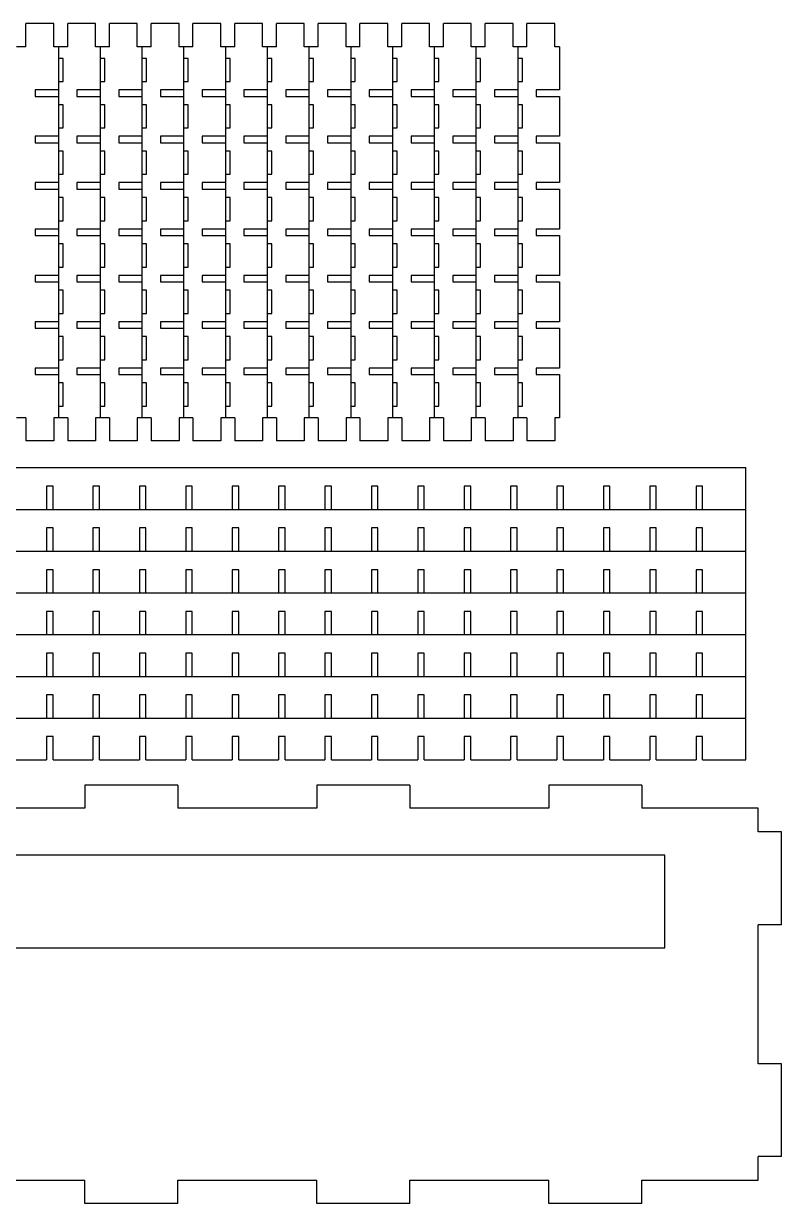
# Model space of a CAD drawing. Header units: millimetres. Extents: x 131 to 461, y 86 to 340.
# Drawn here: x 297.4 to 460.7, y 86.1 to 340.5 of the extents above; entities that cross this region are included whole.
import ezdxf

# ---------------------------------------------------------------- set-up
doc = ezdxf.new("R2010")
doc.units = ezdxf.units.MM

msp = doc.modelspace()

# ---------------------------------------------------------------- linework, layer by layer
at = {"color": 7, "linetype": 'Continuous', "lineweight": 25}
for p, q in [((297.88, 335.47), (297.88, 340.47)), ((303.88, 340.47), (297.88, 340.47)), ((303.88, 335.47), (303.88, 340.47)), ((306.88, 335.47), (306.88, 340.47)), ((312.88, 340.47), (306.88, 340.47)), ((312.88, 335.47), (312.88, 340.47)), ((315.88, 335.47), (315.88, 340.47)), ((321.88, 340.47), (315.88, 340.47)), ((321.88, 335.47), (321.88, 340.47)), ((324.88, 335.47), (324.88, 340.47)), ((330.88, 340.47), (324.88, 340.47)), ((330.88, 335.47), (330.88, 340.47)), ((333.88, 335.47), (333.88, 340.47)), ((339.88, 340.47), (333.88, 340.47)), ((339.88, 335.47), (339.88, 340.47)), ((342.88, 335.47), (342.88, 340.47)), ((348.88, 340.47), (342.88, 340.47)), ((348.88, 335.47), (348.88, 340.47)), ((351.88, 335.47), (351.88, 340.47)), ((357.88, 340.47), (351.88, 340.47)), ((357.88, 335.47), (357.88, 340.47)), ((360.88, 335.47), (360.88, 340.47)), ((366.88, 340.47), (360.88, 340.47)), ((366.88, 335.47), (366.88, 340.47)), ((369.88, 335.47), (369.88, 340.47)), ((375.88, 340.47), (369.88, 340.47)), ((375.88, 335.47), (375.88, 340.47)), ((378.88, 335.47), (378.88, 340.47)), ((384.88, 340.47), (378.88, 340.47)), ((384.88, 335.47), (384.88, 340.47)), ((387.88, 335.47), (387.88, 340.47)), ((393.88, 340.47), (387.88, 340.47)), ((393.88, 335.47), (393.88, 340.47)), ((396.88, 335.47), (396.88, 340.47)), ((402.88, 340.47), (396.88, 340.47)), ((402.88, 335.47), (402.88, 340.47)), ((405.88, 335.47), (405.88, 340.47)), ((411.88, 340.47), (405.88, 340.47)), ((411.88, 335.47), (411.88, 340.47)), ((297.88, 335.47), (295.88, 335.47)), ((304.88, 335.47), (303.88, 335.47)), ((304.88, 335.47), (304.88, 326.17)), ((306.88, 335.47), (304.88, 335.47)), ((304.88, 335.47), (304.88, 332.97)), ((313.88, 335.47), (312.88, 335.47)), ((315.88, 335.47), (313.88, 335.47)), ((313.88, 335.47), (313.88, 332.97)), ((313.88, 335.47), (313.88, 326.17)), ((322.88, 335.47), (321.88, 335.47)), ((324.88, 335.47), (322.88, 335.47)), ((322.88, 335.47), (322.88, 332.97)), ((322.88, 335.47), (322.88, 326.17)), ((331.88, 335.47), (330.88, 335.47)), ((331.88, 335.47), (331.88, 326.17)), ((331.88, 335.47), (331.88, 332.97)), ((333.88, 335.47), (331.88, 335.47)), ((340.88, 335.47), (339.88, 335.47)), ((340.88, 335.47), (340.88, 332.97)), ((342.88, 335.47), (340.88, 335.47)), ((340.88, 335.47), (340.88, 326.17)), ((349.88, 335.47), (348.88, 335.47)), ((351.88, 335.47), (349.88, 335.47)), ((349.88, 335.47), (349.88, 332.97)), ((349.88, 335.47), (349.88, 326.17)), ((358.88, 335.47), (357.88, 335.47)), ((360.88, 335.47), (358.88, 335.47)), ((358.88, 335.47), (358.88, 332.97)), ((358.88, 335.47), (358.88, 326.17)), ((367.88, 335.47), (366.88, 335.47)), ((367.88, 335.47), (367.88, 326.17)), ((369.88, 335.47), (367.88, 335.47)), ((367.88, 335.47), (367.88, 332.97)), ((376.88, 335.47), (375.88, 335.47)), ((378.88, 335.47), (376.88, 335.47)), ((376.88, 335.47), (376.88, 332.97)), ((376.88, 335.47), (376.88, 326.17)), ((385.88, 335.47), (384.88, 335.47)), ((385.88, 335.47), (385.88, 326.17)), ((387.88, 335.47), (385.88, 335.47)), ((385.88, 335.47), (385.88, 332.97)), ((394.88, 335.47), (393.88, 335.47)), ((396.88, 335.47), (394.88, 335.47)), ((394.88, 335.47), (394.88, 332.97)), ((394.88, 335.47), (394.88, 326.17)), ((403.88, 335.47), (402.88, 335.47)), ((403.88, 335.47), (403.88, 326.17)), ((405.88, 335.47), (403.88, 335.47)), ((403.88, 335.47), (403.88, 332.97)), ((412.88, 335.47), (411.88, 335.47)), ((412.88, 335.47), (412.88, 326.17)), ((305.88, 332.97), (304.88, 332.97)), ((305.88, 327.97), (305.88, 332.97)), ((314.88, 332.97), (313.88, 332.97)), ((314.88, 327.97), (314.88, 332.97)), ((323.88, 332.97), (322.88, 332.97)), ((323.88, 327.97), (323.88, 332.97)), ((332.88, 332.97), (331.88, 332.97)), ((332.88, 327.97), (332.88, 332.97)), ((341.88, 332.97), (340.88, 332.97)), ((341.88, 327.97), (341.88, 332.97)), ((350.88, 332.97), (349.88, 332.97)), ((350.88, 327.97), (350.88, 332.97)), ((359.88, 332.97), (358.88, 332.97)), ((359.88, 327.97), (359.88, 332.97)), ((368.88, 332.97), (367.88, 332.97)), ((368.88, 327.97), (368.88, 332.97)), ((377.88, 332.97), (376.88, 332.97)), ((377.88, 327.97), (377.88, 332.97)), ((386.88, 332.97), (385.88, 332.97)), ((386.88, 327.97), (386.88, 332.97)), ((395.88, 332.97), (394.88, 332.97)), ((395.88, 327.97), (395.88, 332.97)), ((404.88, 332.97), (403.88, 332.97)), ((404.88, 327.97), (404.88, 332.97)), ((304.88, 326.17), (299.88, 326.17)), ((299.88, 326.17), (299.88, 324.77)), ((304.88, 327.97), (305.88, 327.97)), ((304.88, 327.97), (304.88, 322.97)), ((313.88, 326.17), (308.88, 326.17)), ((308.88, 326.17), (308.88, 324.77)), ((313.88, 327.97), (314.88, 327.97)), ((313.88, 327.97), (313.88, 322.97)), ((322.88, 326.17), (317.88, 326.17)), ((317.88, 326.17), (317.88, 324.77)), ((322.88, 327.97), (323.88, 327.97)), ((322.88, 327.97), (322.88, 322.97)), ((331.88, 326.17), (326.88, 326.17)), ((326.88, 326.17), (326.88, 324.77)), ((331.88, 327.97), (331.88, 322.97)), ((331.88, 327.97), (332.88, 327.97)), ((340.88, 326.17), (335.88, 326.17)), ((335.88, 326.17), (335.88, 324.77)), ((340.88, 327.97), (340.88, 322.97)), ((340.88, 327.97), (341.88, 327.97)), ((349.88, 326.17), (344.88, 326.17)), ((344.88, 326.17), (344.88, 324.77)), ((349.88, 327.97), (350.88, 327.97)), ((349.88, 327.97), (349.88, 322.97)), ((358.88, 326.17), (353.88, 326.17)), ((353.88, 326.17), (353.88, 324.77)), ((358.88, 327.97), (359.88, 327.97)), ((358.88, 327.97), (358.88, 322.97)), ((367.88, 326.17), (362.88, 326.17)), ((362.88, 326.17), (362.88, 324.77)), ((367.88, 327.97), (368.88, 327.97)), ((367.88, 327.97), (367.88, 322.97)), ((376.88, 326.17), (371.88, 326.17)), ((371.88, 326.17), (371.88, 324.77)), ((376.88, 327.97), (377.88, 327.97)), ((376.88, 327.97), (376.88, 322.97)), ((385.88, 326.17), (380.88, 326.17)), ((380.88, 326.17), (380.88, 324.77)), ((385.88, 327.97), (386.88, 327.97)), ((385.88, 327.97), (385.88, 322.97)), ((394.88, 326.17), (389.88, 326.17)), ((389.88, 326.17), (389.88, 324.77)), ((394.88, 327.97), (395.88, 327.97)), ((394.88, 327.97), (394.88, 322.97)), ((403.88, 326.17), (398.88, 326.17)), ((398.88, 326.17), (398.88, 324.77)), ((403.88, 327.97), (404.88, 327.97)), ((403.88, 327.97), (403.88, 322.97)), ((412.88, 326.17), (407.88, 326.17)), ((407.88, 326.17), (407.88, 324.77)), ((299.88, 324.77), (304.88, 324.77)), ((304.88, 324.77), (304.88, 316.17)), ((308.88, 324.77), (313.88, 324.77)), ((313.88, 324.77), (313.88, 316.17)), ((317.88, 324.77), (322.88, 324.77)), ((322.88, 324.77), (322.88, 316.17)), ((326.88, 324.77), (331.88, 324.77)), ((331.88, 324.77), (331.88, 316.17)), ((335.88, 324.77), (340.88, 324.77)), ((340.88, 324.77), (340.88, 316.17)), ((344.88, 324.77), (349.88, 324.77)), ((349.88, 324.77), (349.88, 316.17)), ((353.88, 324.77), (358.88, 324.77)), ((358.88, 324.77), (358.88, 316.17)), ((362.88, 324.77), (367.88, 324.77)), ((367.88, 324.77), (367.88, 316.17)), ((371.88, 324.77), (376.88, 324.77)), ((376.88, 324.77), (376.88, 316.17)), ((380.88, 324.77), (385.88, 324.77)), ((385.88, 324.77), (385.88, 316.17)), ((389.88, 324.77), (394.88, 324.77)), ((394.88, 324.77), (394.88, 316.17)), ((398.88, 324.77), (403.88, 324.77)), ((403.88, 324.77), (403.88, 316.17)), ((407.88, 324.77), (412.88, 324.77)), ((412.88, 324.77), (412.88, 316.17)), ((305.88, 322.97), (304.88, 322.97)), ((305.88, 317.97), (305.88, 322.97)), ((314.88, 322.97), (313.88, 322.97)), ((314.88, 317.97), (314.88, 322.97)), ((323.88, 322.97), (322.88, 322.97)), ((323.88, 317.97), (323.88, 322.97)), ((332.88, 322.97), (331.88, 322.97)), ((332.88, 317.97), (332.88, 322.97)), ((341.88, 322.97), (340.88, 322.97)), ((341.88, 317.97), (341.88, 322.97)), ((350.88, 322.97), (349.88, 322.97)), ((350.88, 317.97), (350.88, 322.97)), ((359.88, 322.97), (358.88, 322.97)), ((359.88, 317.97), (359.88, 322.97)), ((368.88, 322.97), (367.88, 322.97)), ((368.88, 317.97), (368.88, 322.97)), ((377.88, 322.97), (376.88, 322.97)), ((377.88, 317.97), (377.88, 322.97)), ((386.88, 322.97), (385.88, 322.97)), ((386.88, 317.97), (386.88, 322.97)), ((395.88, 322.97), (394.88, 322.97)), ((395.88, 317.97), (395.88, 322.97)), ((404.88, 322.97), (403.88, 322.97)), ((404.88, 317.97), (404.88, 322.97)), ((304.88, 316.17), (299.88, 316.17)), ((299.88, 316.17), (299.88, 314.77)), ((304.88, 317.97), (305.88, 317.97)), ((304.88, 317.97), (304.88, 312.97)), ((313.88, 316.17), (308.88, 316.17)), ((308.88, 316.17), (308.88, 314.77)), ((313.88, 317.97), (314.88, 317.97)), ((313.88, 317.97), (313.88, 312.97)), ((322.88, 316.17), (317.88, 316.17)), ((317.88, 316.17), (317.88, 314.77)), ((322.88, 317.97), (323.88, 317.97)), ((322.88, 317.97), (322.88, 312.97)), ((331.88, 316.17), (326.88, 316.17)), ((326.88, 316.17), (326.88, 314.77)), ((331.88, 317.97), (331.88, 312.97)), ((331.88, 317.97), (332.88, 317.97)), ((335.88, 316.17), (335.88, 314.77)), ((340.88, 316.17), (335.88, 316.17)), ((340.88, 317.97), (340.88, 312.97)), ((340.88, 317.97), (341.88, 317.97)), ((349.88, 316.17), (344.88, 316.17)), ((344.88, 316.17), (344.88, 314.77)), ((349.88, 317.97), (350.88, 317.97)), ((349.88, 317.97), (349.88, 312.97)), ((358.88, 316.17), (353.88, 316.17)), ((353.88, 316.17), (353.88, 314.77)), ((358.88, 317.97), (359.88, 317.97)), ((358.88, 317.97), (358.88, 312.97)), ((367.88, 316.17), (362.88, 316.17)), ((362.88, 316.17), (362.88, 314.77)), ((367.88, 317.97), (368.88, 317.97)), ((367.88, 317.97), (367.88, 312.97)), ((376.88, 316.17), (371.88, 316.17)), ((371.88, 316.17), (371.88, 314.77)), ((376.88, 317.97), (377.88, 317.97)), ((376.88, 317.97), (376.88, 312.97)), ((385.88, 316.17), (380.88, 316.17)), ((380.88, 316.17), (380.88, 314.77)), ((385.88, 317.97), (386.88, 317.97)), ((385.88, 317.97), (385.88, 312.97)), ((394.88, 316.17), (389.88, 316.17)), ((389.88, 316.17), (389.88, 314.77)), ((394.88, 317.97), (395.88, 317.97)), ((394.88, 317.97), (394.88, 312.97)), ((398.88, 316.17), (398.88, 314.77)), ((403.88, 316.17), (398.88, 316.17)), ((403.88, 317.97), (404.88, 317.97)), ((403.88, 317.97), (403.88, 312.97)), ((412.88, 316.17), (407.88, 316.17)), ((407.88, 316.17), (407.88, 314.77)), ((299.88, 314.77), (304.88, 314.77)), ((304.88, 314.77), (304.88, 306.17)), ((305.88, 312.97), (304.88, 312.97)), ((305.88, 307.97), (305.88, 312.97)), ((308.88, 314.77), (313.88, 314.77)), ((313.88, 314.77), (313.88, 306.17)), ((314.88, 312.97), (313.88, 312.97)), ((314.88, 307.97), (314.88, 312.97)), ((317.88, 314.77), (322.88, 314.77)), ((322.88, 314.77), (322.88, 306.17)), ((323.88, 312.97), (322.88, 312.97)), ((323.88, 307.97), (323.88, 312.97)), ((326.88, 314.77), (331.88, 314.77)), ((331.88, 314.77), (331.88, 306.17)), ((332.88, 312.97), (331.88, 312.97)), ((332.88, 307.97), (332.88, 312.97)), ((335.88, 314.77), (340.88, 314.77)), ((340.88, 314.77), (340.88, 306.17)), ((341.88, 312.97), (340.88, 312.97)), ((341.88, 307.97), (341.88, 312.97)), ((344.88, 314.77), (349.88, 314.77)), ((349.88, 314.77), (349.88, 306.17)), ((350.88, 312.97), (349.88, 312.97)), ((350.88, 307.97), (350.88, 312.97)), ((353.88, 314.77), (358.88, 314.77)), ((358.88, 314.77), (358.88, 306.17)), ((359.88, 312.97), (358.88, 312.97)), ((359.88, 307.97), (359.88, 312.97)), ((362.88, 314.77), (367.88, 314.77)), ((367.88, 314.77), (367.88, 306.17)), ((368.88, 312.97), (367.88, 312.97)), ((368.88, 307.97), (368.88, 312.97)), ((371.88, 314.77), (376.88, 314.77)), ((376.88, 314.77), (376.88, 306.17)), ((377.88, 312.97), (376.88, 312.97)), ((377.88, 307.97), (377.88, 312.97)), ((380.88, 314.77), (385.88, 314.77)), ((385.88, 314.77), (385.88, 306.17)), ((386.88, 312.97), (385.88, 312.97)), ((386.88, 307.97), (386.88, 312.97)), ((389.88, 314.77), (394.88, 314.77)), ((394.88, 314.77), (394.88, 306.17)), ((395.88, 312.97), (394.88, 312.97)), ((395.88, 307.97), (395.88, 312.97)), ((398.88, 314.77), (403.88, 314.77)), ((403.88, 314.77), (403.88, 306.17)), ((404.88, 312.97), (403.88, 312.97)), ((404.88, 307.97), (404.88, 312.97)), ((407.88, 314.77), (412.88, 314.77)), ((412.88, 314.77), (412.88, 306.17)), ((304.88, 307.97), (304.88, 302.97)), ((304.88, 307.97), (305.88, 307.97)), ((313.88, 307.97), (313.88, 302.97)), ((313.88, 307.97), (314.88, 307.97)), ((322.88, 307.97), (323.88, 307.97)), ((322.88, 307.97), (322.88, 302.97)), ((331.88, 307.97), (331.88, 302.97)), ((331.88, 307.97), (332.88, 307.97)), ((340.88, 307.97), (340.88, 302.97)), ((340.88, 307.97), (341.88, 307.97)), ((349.88, 307.97), (350.88, 307.97)), ((349.88, 307.97), (349.88, 302.97)), ((358.88, 307.97), (359.88, 307.97)), ((358.88, 307.97), (358.88, 302.97)), ((367.88, 307.97), (368.88, 307.97)), ((367.88, 307.97), (367.88, 302.97)), ((376.88, 307.97), (377.88, 307.97)), ((376.88, 307.97), (376.88, 302.97)), ((385.88, 307.97), (386.88, 307.97)), ((385.88, 307.97), (385.88, 302.97)), ((394.88, 307.97), (395.88, 307.97)), ((394.88, 307.97), (394.88, 302.97)), ((403.88, 307.97), (404.88, 307.97)), ((403.88, 307.97), (403.88, 302.97)), ((304.88, 306.17), (299.88, 306.17)), ((299.88, 306.17), (299.88, 304.77)), ((313.88, 306.17), (308.88, 306.17)), ((308.88, 306.17), (308.88, 304.77)), ((322.88, 306.17), (317.88, 306.17)), ((317.88, 306.17), (317.88, 304.77)), ((331.88, 306.17), (326.88, 306.17)), ((326.88, 306.17), (326.88, 304.77)), ((340.88, 306.17), (335.88, 306.17)), ((335.88, 306.17), (335.88, 304.77)), ((349.88, 306.17), (344.88, 306.17)), ((344.88, 306.17), (344.88, 304.77)), ((358.88, 306.17), (353.88, 306.17)), ((353.88, 306.17), (353.88, 304.77)), ((367.88, 306.17), (362.88, 306.17)), ((362.88, 306.17), (362.88, 304.77)), ((376.88, 306.17), (371.88, 306.17)), ((371.88, 306.17), (371.88, 304.77)), ((385.88, 306.17), (380.88, 306.17)), ((380.88, 306.17), (380.88, 304.77)), ((394.88, 306.17), (389.88, 306.17)), ((389.88, 306.17), (389.88, 304.77)), ((403.88, 306.17), (398.88, 306.17)), ((398.88, 306.17), (398.88, 304.77)), ((412.88, 306.17), (407.88, 306.17)), ((407.88, 306.17), (407.88, 304.77)), ((299.88, 304.77), (304.88, 304.77)), ((304.88, 304.77), (304.88, 296.17)), ((305.88, 302.97), (304.88, 302.97)), ((305.88, 297.97), (305.88, 302.97)), ((308.88, 304.77), (313.88, 304.77)), ((313.88, 304.77), (313.88, 296.17)), ((314.88, 302.97), (313.88, 302.97)), ((314.88, 297.97), (314.88, 302.97)), ((317.88, 304.77), (322.88, 304.77)), ((322.88, 304.77), (322.88, 296.17)), ((323.88, 302.97), (322.88, 302.97)), ((323.88, 297.97), (323.88, 302.97)), ((326.88, 304.77), (331.88, 304.77)), ((331.88, 304.77), (331.88, 296.17)), ((332.88, 302.97), (331.88, 302.97)), ((332.88, 297.97), (332.88, 302.97)), ((335.88, 304.77), (340.88, 304.77)), ((340.88, 304.77), (340.88, 296.17)), ((341.88, 302.97), (340.88, 302.97)), ((341.88, 297.97), (341.88, 302.97)), ((344.88, 304.77), (349.88, 304.77)), ((349.88, 304.77), (349.88, 296.17)), ((350.88, 302.97), (349.88, 302.97)), ((350.88, 297.97), (350.88, 302.97)), ((353.88, 304.77), (358.88, 304.77)), ((358.88, 304.77), (358.88, 296.17)), ((359.88, 302.97), (358.88, 302.97)), ((359.88, 297.97), (359.88, 302.97)), ((362.88, 304.77), (367.88, 304.77)), ((367.88, 304.77), (367.88, 296.17)), ((368.88, 302.97), (367.88, 302.97)), ((368.88, 297.97), (368.88, 302.97)), ((371.88, 304.77), (376.88, 304.77)), ((376.88, 304.77), (376.88, 296.17)), ((377.88, 302.97), (376.88, 302.97)), ((377.88, 297.97), (377.88, 302.97)), ((380.88, 304.77), (385.88, 304.77)), ((385.88, 304.77), (385.88, 296.17)), ((386.88, 302.97), (385.88, 302.97)), ((386.88, 297.97), (386.88, 302.97)), ((389.88, 304.77), (394.88, 304.77)), ((394.88, 304.77), (394.88, 296.17)), ((395.88, 302.97), (394.88, 302.97)), ((395.88, 297.97), (395.88, 302.97)), ((398.88, 304.77), (403.88, 304.77)), ((403.88, 304.77), (403.88, 296.17)), ((404.88, 302.97), (403.88, 302.97)), ((404.88, 297.97), (404.88, 302.97)), ((407.88, 304.77), (412.88, 304.77)), ((412.88, 304.77), (412.88, 296.17)), ((304.88, 297.97), (305.88, 297.97)), ((304.88, 297.97), (304.88, 292.97)), ((313.88, 297.97), (314.88, 297.97)), ((313.88, 297.97), (313.88, 292.97)), ((322.88, 297.97), (323.88, 297.97)), ((322.88, 297.97), (322.88, 292.97)), ((331.88, 297.97), (332.88, 297.97)), ((331.88, 297.97), (331.88, 292.97)), ((340.88, 297.97), (341.88, 297.97)), ((340.88, 297.97), (340.88, 292.97)), ((349.88, 297.97), (350.88, 297.97)), ((349.88, 297.97), (349.88, 292.97)), ((358.88, 297.97), (359.88, 297.97)), ((358.88, 297.97), (358.88, 292.97)), ((367.88, 297.97), (368.88, 297.97)), ((367.88, 297.97), (367.88, 292.97)), ((376.88, 297.97), (377.88, 297.97)), ((376.88, 297.97), (376.88, 292.97)), ((385.88, 297.97), (385.88, 292.97)), ((385.88, 297.97), (386.88, 297.97)), ((394.88, 297.97), (395.88, 297.97)), ((394.88, 297.97), (394.88, 292.97)), ((403.88, 297.97), (404.88, 297.97)), ((403.88, 297.97), (403.88, 292.97)), ((304.88, 296.17), (299.88, 296.17)), ((299.88, 296.17), (299.88, 294.77)), ((313.88, 296.17), (308.88, 296.17)), ((308.88, 296.17), (308.88, 294.77)), ((322.88, 296.17), (317.88, 296.17)), ((317.88, 296.17), (317.88, 294.77)), ((331.88, 296.17), (326.88, 296.17)), ((326.88, 296.17), (326.88, 294.77)), ((340.88, 296.17), (335.88, 296.17)), ((335.88, 296.17), (335.88, 294.77)), ((349.88, 296.17), (344.88, 296.17)), ((344.88, 296.17), (344.88, 294.77)), ((358.88, 296.17), (353.88, 296.17)), ((353.88, 296.17), (353.88, 294.77)), ((367.88, 296.17), (362.88, 296.17)), ((362.88, 296.17), (362.88, 294.77)), ((376.88, 296.17), (371.88, 296.17)), ((371.88, 296.17), (371.88, 294.77)), ((385.88, 296.17), (380.88, 296.17)), ((380.88, 296.17), (380.88, 294.77)), ((394.88, 296.17), (389.88, 296.17)), ((389.88, 296.17), (389.88, 294.77)), ((403.88, 296.17), (398.88, 296.17)), ((398.88, 296.17), (398.88, 294.77)), ((412.88, 296.17), (407.88, 296.17)), ((407.88, 296.17), (407.88, 294.77)), ((299.88, 294.77), (304.88, 294.77)), ((304.88, 294.77), (304.88, 286.17)), ((305.88, 292.97), (304.88, 292.97)), ((305.88, 287.97), (305.88, 292.97)), ((308.88, 294.77), (313.88, 294.77)), ((313.88, 294.77), (313.88, 286.17)), ((314.88, 292.97), (313.88, 292.97)), ((314.88, 287.97), (314.88, 292.97)), ((317.88, 294.77), (322.88, 294.77)), ((322.88, 294.77), (322.88, 286.17)), ((323.88, 292.97), (322.88, 292.97)), ((323.88, 287.97), (323.88, 292.97)), ((326.88, 294.77), (331.88, 294.77)), ((331.88, 294.77), (331.88, 286.17)), ((332.88, 292.97), (331.88, 292.97)), ((332.88, 287.97), (332.88, 292.97)), ((335.88, 294.77), (340.88, 294.77)), ((340.88, 294.77), (340.88, 286.17)), ((341.88, 292.97), (340.88, 292.97)), ((341.88, 287.97), (341.88, 292.97)), ((344.88, 294.77), (349.88, 294.77)), ((349.88, 294.77), (349.88, 286.17)), ((350.88, 292.97), (349.88, 292.97)), ((350.88, 287.97), (350.88, 292.97)), ((353.88, 294.77), (358.88, 294.77)), ((358.88, 294.77), (358.88, 286.17)), ((359.88, 292.97), (358.88, 292.97)), ((359.88, 287.97), (359.88, 292.97)), ((362.88, 294.77), (367.88, 294.77)), ((367.88, 294.77), (367.88, 286.17)), ((368.88, 292.97), (367.88, 292.97)), ((368.88, 287.97), (368.88, 292.97)), ((371.88, 294.77), (376.88, 294.77)), ((376.88, 294.77), (376.88, 286.17)), ((377.88, 292.97), (376.88, 292.97)), ((377.88, 287.97), (377.88, 292.97)), ((380.88, 294.77), (385.88, 294.77)), ((385.88, 294.77), (385.88, 286.17)), ((386.88, 292.97), (385.88, 292.97)), ((386.88, 287.97), (386.88, 292.97)), ((389.88, 294.77), (394.88, 294.77)), ((394.88, 294.77), (394.88, 286.17)), ((395.88, 292.97), (394.88, 292.97)), ((395.88, 287.97), (395.88, 292.97)), ((398.88, 294.77), (403.88, 294.77)), ((403.88, 294.77), (403.88, 286.17)), ((404.88, 292.97), (403.88, 292.97)), ((404.88, 287.97), (404.88, 292.97)), ((407.88, 294.77), (412.88, 294.77)), ((412.88, 294.77), (412.88, 286.17)), ((304.88, 287.97), (305.88, 287.97)), ((304.88, 287.97), (304.88, 282.97)), ((313.88, 287.97), (314.88, 287.97)), ((313.88, 287.97), (313.88, 282.97)), ((322.88, 287.97), (323.88, 287.97)), ((322.88, 287.97), (322.88, 282.97)), ((331.88, 287.97), (331.88, 282.97)), ((331.88, 287.97), (332.88, 287.97)), ((340.88, 287.97), (340.88, 282.97)), ((340.88, 287.97), (341.88, 287.97)), ((349.88, 287.97), (350.88, 287.97)), ((349.88, 287.97), (349.88, 282.97)), ((358.88, 287.97), (359.88, 287.97)), ((358.88, 287.97), (358.88, 282.97)), ((367.88, 287.97), (368.88, 287.97)), ((367.88, 287.97), (367.88, 282.97)), ((376.88, 287.97), (377.88, 287.97)), ((376.88, 287.97), (376.88, 282.97)), ((385.88, 287.97), (386.88, 287.97)), ((385.88, 287.97), (385.88, 282.97)), ((394.88, 287.97), (395.88, 287.97)), ((394.88, 287.97), (394.88, 282.97)), ((403.88, 287.97), (404.88, 287.97)), ((403.88, 287.97), (403.88, 282.97)), ((304.88, 286.17), (299.88, 286.17)), ((299.88, 286.17), (299.88, 284.77)), ((313.88, 286.17), (308.88, 286.17)), ((308.88, 286.17), (308.88, 284.77)), ((322.88, 286.17), (317.88, 286.17)), ((317.88, 286.17), (317.88, 284.77)), ((331.88, 286.17), (326.88, 286.17)), ((326.88, 286.17), (326.88, 284.77)), ((340.88, 286.17), (335.88, 286.17)), ((335.88, 286.17), (335.88, 284.77)), ((349.88, 286.17), (344.88, 286.17)), ((344.88, 286.17), (344.88, 284.77)), ((358.88, 286.17), (353.88, 286.17)), ((353.88, 286.17), (353.88, 284.77)), ((367.88, 286.17), (362.88, 286.17)), ((362.88, 286.17), (362.88, 284.77)), ((376.88, 286.17), (371.88, 286.17)), ((371.88, 286.17), (371.88, 284.77)), ((385.88, 286.17), (380.88, 286.17)), ((380.88, 286.17), (380.88, 284.77)), ((394.88, 286.17), (389.88, 286.17)), ((389.88, 286.17), (389.88, 284.77)), ((403.88, 286.17), (398.88, 286.17)), ((398.88, 286.17), (398.88, 284.77)), ((412.88, 286.17), (407.88, 286.17)), ((407.88, 286.17), (407.88, 284.77)), ((299.88, 284.77), (304.88, 284.77)), ((304.88, 284.77), (304.88, 276.17)), ((305.88, 282.97), (304.88, 282.97)), ((305.88, 277.97), (305.88, 282.97)), ((308.88, 284.77), (313.88, 284.77)), ((313.88, 284.77), (313.88, 276.17)), ((314.88, 282.97), (313.88, 282.97)), ((314.88, 277.97), (314.88, 282.97)), ((317.88, 284.77), (322.88, 284.77)), ((322.88, 284.77), (322.88, 276.17)), ((323.88, 282.97), (322.88, 282.97)), ((323.88, 277.97), (323.88, 282.97)), ((326.88, 284.77), (331.88, 284.77)), ((331.88, 284.77), (331.88, 276.17)), ((332.88, 282.97), (331.88, 282.97)), ((332.88, 277.97), (332.88, 282.97)), ((335.88, 284.77), (340.88, 284.77)), ((340.88, 284.77), (340.88, 276.17)), ((341.88, 282.97), (340.88, 282.97)), ((341.88, 277.97), (341.88, 282.97)), ((344.88, 284.77), (349.88, 284.77)), ((349.88, 284.77), (349.88, 276.17)), ((350.88, 282.97), (349.88, 282.97)), ((350.88, 277.97), (350.88, 282.97)), ((353.88, 284.77), (358.88, 284.77)), ((358.88, 284.77), (358.88, 276.17)), ((359.88, 282.97), (358.88, 282.97)), ((359.88, 277.97), (359.88, 282.97)), ((362.88, 284.77), (367.88, 284.77)), ((367.88, 284.77), (367.88, 276.17)), ((368.88, 282.97), (367.88, 282.97)), ((368.88, 277.97), (368.88, 282.97)), ((371.88, 284.77), (376.88, 284.77)), ((376.88, 284.77), (376.88, 276.17)), ((377.88, 282.97), (376.88, 282.97)), ((377.88, 277.97), (377.88, 282.97)), ((380.88, 284.77), (385.88, 284.77)), ((385.88, 284.77), (385.88, 276.17)), ((386.88, 282.97), (385.88, 282.97)), ((386.88, 277.97), (386.88, 282.97)), ((389.88, 284.77), (394.88, 284.77)), ((394.88, 284.77), (394.88, 276.17)), ((395.88, 282.97), (394.88, 282.97)), ((395.88, 277.97), (395.88, 282.97)), ((398.88, 284.77), (403.88, 284.77)), ((403.88, 284.77), (403.88, 276.17)), ((404.88, 282.97), (403.88, 282.97)), ((404.88, 277.97), (404.88, 282.97)), ((407.88, 284.77), (412.88, 284.77)), ((412.88, 284.77), (412.88, 276.17)), ((304.88, 277.97), (305.88, 277.97)), ((304.88, 277.97), (304.88, 272.97)), ((313.88, 277.97), (314.88, 277.97)), ((313.88, 277.97), (313.88, 272.97)), ((322.88, 277.97), (323.88, 277.97)), ((322.88, 277.97), (322.88, 272.97)), ((331.88, 277.97), (331.88, 272.97)), ((331.88, 277.97), (332.88, 277.97)), ((340.88, 277.97), (340.88, 272.97)), ((340.88, 277.97), (341.88, 277.97)), ((349.88, 277.97), (350.88, 277.97)), ((349.88, 277.97), (349.88, 272.97)), ((358.88, 277.97), (359.88, 277.97)), ((358.88, 277.97), (358.88, 272.97)), ((367.88, 277.97), (368.88, 277.97)), ((367.88, 277.97), (367.88, 272.97)), ((376.88, 277.97), (377.88, 277.97)), ((376.88, 277.97), (376.88, 272.97)), ((385.88, 277.97), (386.88, 277.97)), ((385.88, 277.97), (385.88, 272.97)), ((394.88, 277.97), (395.88, 277.97)), ((394.88, 277.97), (394.88, 272.97)), ((403.88, 277.97), (404.88, 277.97)), ((403.88, 277.97), (403.88, 272.97)), ((304.88, 276.17), (299.88, 276.17)), ((299.88, 276.17), (299.88, 274.77)), ((313.88, 276.17), (308.88, 276.17)), ((308.88, 276.17), (308.88, 274.77)), ((322.88, 276.17), (317.88, 276.17)), ((317.88, 276.17), (317.88, 274.77)), ((331.88, 276.17), (326.88, 276.17)), ((326.88, 276.17), (326.88, 274.77)), ((335.88, 276.17), (335.88, 274.77)), ((340.88, 276.17), (335.88, 276.17)), ((349.88, 276.17), (344.88, 276.17)), ((344.88, 276.17), (344.88, 274.77)), ((358.88, 276.17), (353.88, 276.17)), ((353.88, 276.17), (353.88, 274.77)), ((367.88, 276.17), (362.88, 276.17)), ((362.88, 276.17), (362.88, 274.77)), ((376.88, 276.17), (371.88, 276.17)), ((371.88, 276.17), (371.88, 274.77)), ((385.88, 276.17), (380.88, 276.17)), ((380.88, 276.17), (380.88, 274.77)), ((394.88, 276.17), (389.88, 276.17)), ((389.88, 276.17), (389.88, 274.77)), ((403.88, 276.17), (398.88, 276.17)), ((398.88, 276.17), (398.88, 274.77)), ((412.88, 276.17), (407.88, 276.17)), ((407.88, 276.17), (407.88, 274.77)), ((299.88, 274.77), (304.88, 274.77)), ((304.88, 274.77), (304.88, 266.17)), ((305.88, 272.97), (304.88, 272.97)), ((305.88, 267.97), (305.88, 272.97)), ((308.88, 274.77), (313.88, 274.77)), ((313.88, 274.77), (313.88, 266.17)), ((314.88, 272.97), (313.88, 272.97)), ((314.88, 267.97), (314.88, 272.97)), ((317.88, 274.77), (322.88, 274.77)), ((322.88, 274.77), (322.88, 266.17)), ((323.88, 272.97), (322.88, 272.97)), ((323.88, 267.97), (323.88, 272.97)), ((326.88, 274.77), (331.88, 274.77)), ((331.88, 274.77), (331.88, 266.17)), ((332.88, 272.97), (331.88, 272.97)), ((332.88, 267.97), (332.88, 272.97)), ((335.88, 274.77), (340.88, 274.77)), ((340.88, 274.77), (340.88, 266.17)), ((341.88, 272.97), (340.88, 272.97)), ((341.88, 267.97), (341.88, 272.97)), ((344.88, 274.77), (349.88, 274.77)), ((349.88, 274.77), (349.88, 266.17)), ((350.88, 272.97), (349.88, 272.97)), ((350.88, 267.97), (350.88, 272.97)), ((353.88, 274.77), (358.88, 274.77)), ((358.88, 274.77), (358.88, 266.17)), ((359.88, 272.97), (358.88, 272.97)), ((359.88, 267.97), (359.88, 272.97)), ((362.88, 274.77), (367.88, 274.77)), ((367.88, 274.77), (367.88, 266.17)), ((368.88, 272.97), (367.88, 272.97)), ((368.88, 267.97), (368.88, 272.97)), ((371.88, 274.77), (376.88, 274.77)), ((376.88, 274.77), (376.88, 266.17)), ((377.88, 272.97), (376.88, 272.97)), ((377.88, 267.97), (377.88, 272.97)), ((380.88, 274.77), (385.88, 274.77)), ((385.88, 274.77), (385.88, 266.17)), ((386.88, 272.97), (385.88, 272.97)), ((386.88, 267.97), (386.88, 272.97)), ((389.88, 274.77), (394.88, 274.77)), ((394.88, 274.77), (394.88, 266.17)), ((395.88, 272.97), (394.88, 272.97)), ((395.88, 267.97), (395.88, 272.97)), ((398.88, 274.77), (403.88, 274.77)), ((403.88, 274.77), (403.88, 266.17)), ((404.88, 272.97), (403.88, 272.97)), ((404.88, 267.97), (404.88, 272.97)), ((407.88, 274.77), (412.88, 274.77)), ((412.88, 274.77), (412.88, 266.17)), ((304.88, 267.97), (305.88, 267.97)), ((304.88, 267.97), (304.88, 262.97)), ((313.88, 267.97), (314.88, 267.97)), ((313.88, 267.97), (313.88, 262.97)), ((322.88, 267.97), (323.88, 267.97)), ((322.88, 267.97), (322.88, 262.97)), ((331.88, 267.97), (331.88, 262.97)), ((331.88, 267.97), (332.88, 267.97)), ((340.88, 267.97), (340.88, 262.97)), ((340.88, 267.97), (341.88, 267.97)), ((349.88, 267.97), (350.88, 267.97)), ((349.88, 267.97), (349.88, 262.97)), ((358.88, 267.97), (359.88, 267.97)), ((358.88, 267.97), (358.88, 262.97)), ((367.88, 267.97), (368.88, 267.97)), ((367.88, 267.97), (367.88, 262.97)), ((376.88, 267.97), (377.88, 267.97)), ((376.88, 267.97), (376.88, 262.97)), ((385.88, 267.97), (386.88, 267.97)), ((385.88, 267.97), (385.88, 262.97)), ((394.88, 267.97), (395.88, 267.97)), ((394.88, 267.97), (394.88, 262.97)), ((403.88, 267.97), (404.88, 267.97)), ((403.88, 267.97), (403.88, 262.97)), ((299.88, 266.17), (299.88, 264.77)), ((304.88, 266.17), (299.88, 266.17)), ((299.88, 264.77), (304.88, 264.77)), ((304.88, 264.77), (304.88, 255.47)), ((313.88, 266.17), (308.88, 266.17)), ((308.88, 266.17), (308.88, 264.77)), ((308.88, 264.77), (313.88, 264.77)), ((313.88, 264.77), (313.88, 255.47)), ((317.88, 266.17), (317.88, 264.77)), ((322.88, 266.17), (317.88, 266.17)), ((317.88, 264.77), (322.88, 264.77)), ((322.88, 264.77), (322.88, 255.47)), ((331.88, 266.17), (326.88, 266.17)), ((326.88, 266.17), (326.88, 264.77)), ((326.88, 264.77), (331.88, 264.77)), ((331.88, 264.77), (331.88, 255.47)), ((340.88, 266.17), (335.88, 266.17)), ((335.88, 266.17), (335.88, 264.77)), ((335.88, 264.77), (340.88, 264.77)), ((340.88, 264.77), (340.88, 255.47)), ((349.88, 266.17), (344.88, 266.17)), ((344.88, 266.17), (344.88, 264.77)), ((344.88, 264.77), (349.88, 264.77)), ((349.88, 264.77), (349.88, 255.47)), ((358.88, 266.17), (353.88, 266.17)), ((353.88, 266.17), (353.88, 264.77)), ((353.88, 264.77), (358.88, 264.77)), ((358.88, 264.77), (358.88, 255.47)), ((367.88, 266.17), (362.88, 266.17)), ((362.88, 266.17), (362.88, 264.77)), ((362.88, 264.77), (367.88, 264.77)), ((367.88, 264.77), (367.88, 255.47)), ((376.88, 266.17), (371.88, 266.17)), ((371.88, 266.17), (371.88, 264.77)), ((371.88, 264.77), (376.88, 264.77)), ((376.88, 264.77), (376.88, 255.47)), ((385.88, 266.17), (380.88, 266.17)), ((380.88, 266.17), (380.88, 264.77)), ((380.88, 264.77), (385.88, 264.77)), ((385.88, 264.77), (385.88, 255.47)), ((394.88, 266.17), (389.88, 266.17)), ((389.88, 266.17), (389.88, 264.77)), ((389.88, 264.77), (394.88, 264.77)), ((394.88, 264.77), (394.88, 255.47)), ((403.88, 266.17), (398.88, 266.17)), ((398.88, 266.17), (398.88, 264.77)), ((398.88, 264.77), (403.88, 264.77)), ((403.88, 264.77), (403.88, 255.47)), ((412.88, 266.17), (407.88, 266.17)), ((407.88, 266.17), (407.88, 264.77)), ((407.88, 264.77), (412.88, 264.77)), ((412.88, 264.77), (412.88, 255.47)), ((305.88, 262.97), (304.88, 262.97)), ((305.88, 257.97), (305.88, 262.97)), ((314.88, 262.97), (313.88, 262.97)), ((314.88, 257.97), (314.88, 262.97)), ((323.88, 262.97), (322.88, 262.97)), ((323.88, 257.97), (323.88, 262.97)), ((332.88, 262.97), (331.88, 262.97)), ((332.88, 257.97), (332.88, 262.97)), ((341.88, 262.97), (340.88, 262.97)), ((341.88, 257.97), (341.88, 262.97)), ((350.88, 262.97), (349.88, 262.97)), ((350.88, 257.97), (350.88, 262.97)), ((359.88, 262.97), (358.88, 262.97)), ((359.88, 257.97), (359.88, 262.97)), ((368.88, 262.97), (367.88, 262.97)), ((368.88, 257.97), (368.88, 262.97)), ((377.88, 262.97), (376.88, 262.97)), ((377.88, 257.97), (377.88, 262.97)), ((386.88, 262.97), (385.88, 262.97)), ((386.88, 257.97), (386.88, 262.97)), ((395.88, 262.97), (394.88, 262.97)), ((395.88, 257.97), (395.88, 262.97)), ((404.88, 262.97), (403.88, 262.97)), ((404.88, 257.97), (404.88, 262.97)), ((304.88, 257.97), (305.88, 257.97)), ((304.88, 257.97), (304.88, 255.47)), ((313.88, 257.97), (314.88, 257.97)), ((313.88, 257.97), (313.88, 255.47)), ((322.88, 257.97), (323.88, 257.97)), ((322.88, 257.97), (322.88, 255.47)), ((331.88, 257.97), (331.88, 255.47)), ((331.88, 257.97), (332.88, 257.97)), ((340.88, 257.97), (340.88, 255.47)), ((340.88, 257.97), (341.88, 257.97)), ((349.88, 257.97), (350.88, 257.97)), ((349.88, 257.97), (349.88, 255.47)), ((358.88, 257.97), (359.88, 257.97)), ((358.88, 257.97), (358.88, 255.47)), ((367.88, 257.97), (368.88, 257.97)), ((367.88, 257.97), (367.88, 255.47)), ((376.88, 257.97), (377.88, 257.97)), ((376.88, 257.97), (376.88, 255.47)), ((385.88, 257.97), (386.88, 257.97)), ((385.88, 257.97), (385.88, 255.47)), ((394.88, 257.97), (395.88, 257.97)), ((394.88, 257.97), (394.88, 255.47)), ((403.88, 257.97), (404.88, 257.97)), ((403.88, 257.97), (403.88, 255.47)), ((297.88, 255.47), (295.88, 255.47)), ((297.88, 255.47), (297.88, 250.47)), ((304.88, 255.47), (303.88, 255.47)), ((303.88, 255.47), (303.88, 250.47)), ((306.88, 255.47), (304.88, 255.47)), ((306.88, 255.47), (306.88, 250.47)), ((313.88, 255.47), (312.88, 255.47)), ((312.88, 255.47), (312.88, 250.47)), ((315.88, 255.47), (313.88, 255.47)), ((315.88, 255.47), (315.88, 250.47)), ((322.88, 255.47), (321.88, 255.47)), ((321.88, 255.47), (321.88, 250.47)), ((324.88, 255.47), (322.88, 255.47)), ((324.88, 255.47), (324.88, 250.47)), ((331.88, 255.47), (330.88, 255.47)), ((330.88, 255.47), (330.88, 250.47)), ((333.88, 255.47), (331.88, 255.47)), ((333.88, 255.47), (333.88, 250.47)), ((340.88, 255.47), (339.88, 255.47)), ((339.88, 255.47), (339.88, 250.47)), ((342.88, 255.47), (340.88, 255.47)), ((342.88, 255.47), (342.88, 250.47)), ((349.88, 255.47), (348.88, 255.47)), ((348.88, 255.47), (348.88, 250.47)), ((351.88, 255.47), (349.88, 255.47)), ((351.88, 255.47), (351.88, 250.47)), ((357.88, 255.47), (357.88, 250.47)), ((358.88, 255.47), (357.88, 255.47)), ((360.88, 255.47), (358.88, 255.47)), ((360.88, 255.47), (360.88, 250.47)), ((367.88, 255.47), (366.88, 255.47)), ((366.88, 255.47), (366.88, 250.47)), ((369.88, 255.47), (367.88, 255.47)), ((369.88, 255.47), (369.88, 250.47)), ((376.88, 255.47), (375.88, 255.47)), ((375.88, 255.47), (375.88, 250.47)), ((378.88, 255.47), (376.88, 255.47)), ((378.88, 255.47), (378.88, 250.47)), ((385.88, 255.47), (384.88, 255.47)), ((384.88, 255.47), (384.88, 250.47)), ((387.88, 255.47), (385.88, 255.47)), ((387.88, 255.47), (387.88, 250.47)), ((394.88, 255.47), (393.88, 255.47)), ((393.88, 255.47), (393.88, 250.47)), ((396.88, 255.47), (394.88, 255.47)), ((396.88, 255.47), (396.88, 250.47)), ((403.88, 255.47), (402.88, 255.47)), ((402.88, 255.47), (402.88, 250.47)), ((405.88, 255.47), (403.88, 255.47)), ((405.88, 255.47), (405.88, 250.47)), ((412.88, 255.47), (411.88, 255.47)), ((411.88, 255.47), (411.88, 250.47)), ((303.88, 250.47), (297.88, 250.47)), ((312.88, 250.47), (306.88, 250.47)), ((321.88, 250.47), (315.88, 250.47)), ((330.88, 250.47), (324.88, 250.47)), ((339.88, 250.47), (333.88, 250.47)), ((348.88, 250.47), (342.88, 250.47)), ((357.88, 250.47), (351.88, 250.47)), ((366.88, 250.47), (360.88, 250.47)), ((375.88, 250.47), (369.88, 250.47)), ((384.88, 250.47), (378.88, 250.47)), ((393.88, 250.47), (387.88, 250.47)), ((402.88, 250.47), (396.88, 250.47)), ((411.88, 250.47), (405.88, 250.47)), ((133.04, 244.71), (453.04, 244.71)), ((453.04, 235.71), (453.04, 244.71)), ((303.74, 240.71), (302.34, 240.71)), ((302.34, 240.71), (302.34, 235.71)), ((303.74, 235.71), (303.74, 240.71)), ((313.74, 240.71), (312.34, 240.71)), ((312.34, 240.71), (312.34, 235.71)), ((313.74, 235.71), (313.74, 240.71)), ((323.74, 240.71), (322.34, 240.71)), ((322.34, 240.71), (322.34, 235.71)), ((323.74, 235.71), (323.74, 240.71)), ((333.74, 240.71), (332.34, 240.71)), ((332.34, 240.71), (332.34, 235.71)), ((333.74, 235.71), (333.74, 240.71)), ((343.74, 240.71), (342.34, 240.71)), ((342.34, 240.71), (342.34, 235.71)), ((343.74, 235.71), (343.74, 240.71)), ((353.74, 240.71), (352.34, 240.71)), ((352.34, 240.71), (352.34, 235.71)), ((353.74, 235.71), (353.74, 240.71)), ((363.74, 240.71), (362.34, 240.71)), ((362.34, 240.71), (362.34, 235.71)), ((363.74, 235.71), (363.74, 240.71)), ((373.74, 240.71), (372.34, 240.71)), ((372.34, 240.71), (372.34, 235.71)), ((373.74, 235.71), (373.74, 240.71)), ((383.74, 240.71), (382.34, 240.71)), ((382.34, 240.71), (382.34, 235.71)), ((383.74, 235.71), (383.74, 240.71)), ((393.74, 240.71), (392.34, 240.71)), ((392.34, 240.71), (392.34, 235.71)), ((393.74, 235.71), (393.74, 240.71)), ((403.74, 240.71), (402.34, 240.71)), ((402.34, 240.71), (402.34, 235.71)), ((403.74, 235.71), (403.74, 240.71)), ((413.74, 240.71), (412.34, 240.71)), ((412.34, 240.71), (412.34, 235.71)), ((413.74, 235.71), (413.74, 240.71)), ((423.74, 240.71), (422.34, 240.71)), ((422.34, 240.71), (422.34, 235.71)), ((423.74, 235.71), (423.74, 240.71)), ((433.74, 240.71), (432.34, 240.71)), ((432.34, 240.71), (432.34, 235.71)), ((433.74, 235.71), (433.74, 240.71)), ((443.74, 240.71), (442.34, 240.71)), ((442.34, 240.71), (442.34, 235.71)), ((443.74, 235.71), (443.74, 240.71)), ((133.04, 235.71), (453.04, 235.71)), ((293.74, 235.71), (302.34, 235.71)), ((303.74, 235.71), (312.34, 235.71)), ((313.74, 235.71), (322.34, 235.71)), ((323.74, 235.71), (332.34, 235.71)), ((333.74, 235.71), (342.34, 235.71)), ((343.74, 235.71), (352.34, 235.71)), ((353.74, 235.71), (362.34, 235.71)), ((363.74, 235.71), (372.34, 235.71)), ((373.74, 235.71), (382.34, 235.71)), ((383.74, 235.71), (392.34, 235.71)), ((393.74, 235.71), (402.34, 235.71)), ((403.74, 235.71), (412.34, 235.71)), ((413.74, 235.71), (422.34, 235.71)), ((423.74, 235.71), (432.34, 235.71)), ((433.74, 235.71), (442.34, 235.71)), ((443.74, 235.71), (453.04, 235.71)), ((453.04, 226.71), (453.04, 235.71)), ((303.74, 231.71), (302.34, 231.71)), ((302.34, 231.71), (302.34, 226.71)), ((303.74, 226.71), (303.74, 231.71)), ((313.74, 231.71), (312.34, 231.71)), ((312.34, 231.71), (312.34, 226.71)), ((313.74, 226.71), (313.74, 231.71)), ((323.74, 231.71), (322.34, 231.71)), ((322.34, 231.71), (322.34, 226.71)), ((323.74, 226.71), (323.74, 231.71)), ((333.74, 231.71), (332.34, 231.71)), ((332.34, 231.71), (332.34, 226.71)), ((333.74, 226.71), (333.74, 231.71)), ((343.74, 231.71), (342.34, 231.71)), ((342.34, 231.71), (342.34, 226.71)), ((343.74, 226.71), (343.74, 231.71)), ((353.74, 231.71), (352.34, 231.71)), ((352.34, 231.71), (352.34, 226.71)), ((353.74, 226.71), (353.74, 231.71)), ((363.74, 231.71), (362.34, 231.71)), ((362.34, 231.71), (362.34, 226.71)), ((363.74, 226.71), (363.74, 231.71)), ((373.74, 231.71), (372.34, 231.71)), ((372.34, 231.71), (372.34, 226.71)), ((373.74, 226.71), (373.74, 231.71)), ((383.74, 231.71), (382.34, 231.71)), ((382.34, 231.71), (382.34, 226.71)), ((383.74, 226.71), (383.74, 231.71)), ((393.74, 231.71), (392.34, 231.71)), ((392.34, 231.71), (392.34, 226.71)), ((393.74, 226.71), (393.74, 231.71)), ((403.74, 231.71), (402.34, 231.71)), ((402.34, 231.71), (402.34, 226.71)), ((403.74, 226.71), (403.74, 231.71)), ((413.74, 231.71), (412.34, 231.71)), ((412.34, 231.71), (412.34, 226.71)), ((413.74, 226.71), (413.74, 231.71)), ((423.74, 231.71), (422.34, 231.71)), ((422.34, 231.71), (422.34, 226.71)), ((423.74, 226.71), (423.74, 231.71)), ((433.74, 231.71), (432.34, 231.71)), ((432.34, 231.71), (432.34, 226.71)), ((433.74, 226.71), (433.74, 231.71)), ((443.74, 231.71), (442.34, 231.71)), ((442.34, 231.71), (442.34, 226.71)), ((443.74, 226.71), (443.74, 231.71)), ((133.04, 226.71), (453.04, 226.71)), ((293.74, 226.71), (302.34, 226.71)), ((303.74, 226.71), (312.34, 226.71)), ((313.74, 226.71), (322.34, 226.71)), ((323.74, 226.71), (332.34, 226.71)), ((333.74, 226.71), (342.34, 226.71)), ((343.74, 226.71), (352.34, 226.71)), ((353.74, 226.71), (362.34, 226.71)), ((363.74, 226.71), (372.34, 226.71)), ((373.74, 226.71), (382.34, 226.71)), ((383.74, 226.71), (392.34, 226.71)), ((393.74, 226.71), (402.34, 226.71)), ((403.74, 226.71), (412.34, 226.71)), ((413.74, 226.71), (422.34, 226.71)), ((423.74, 226.71), (432.34, 226.71)), ((433.74, 226.71), (442.34, 226.71)), ((443.74, 226.71), (453.04, 226.71)), ((453.04, 217.71), (453.04, 226.71)), ((303.74, 222.71), (302.34, 222.71)), ((302.34, 222.71), (302.34, 217.71)), ((303.74, 217.71), (303.74, 222.71)), ((313.74, 222.71), (312.34, 222.71)), ((312.34, 222.71), (312.34, 217.71)), ((313.74, 217.71), (313.74, 222.71)), ((323.74, 222.71), (322.34, 222.71)), ((322.34, 222.71), (322.34, 217.71)), ((323.74, 217.71), (323.74, 222.71)), ((333.74, 222.71), (332.34, 222.71)), ((332.34, 222.71), (332.34, 217.71)), ((333.74, 217.71), (333.74, 222.71)), ((343.74, 222.71), (342.34, 222.71)), ((342.34, 222.71), (342.34, 217.71)), ((343.74, 217.71), (343.74, 222.71)), ((353.74, 222.71), (352.34, 222.71)), ((352.34, 222.71), (352.34, 217.71)), ((353.74, 217.71), (353.74, 222.71)), ((363.74, 222.71), (362.34, 222.71)), ((362.34, 222.71), (362.34, 217.71)), ((363.74, 217.71), (363.74, 222.71)), ((373.74, 222.71), (372.34, 222.71)), ((372.34, 222.71), (372.34, 217.71)), ((373.74, 217.71), (373.74, 222.71)), ((383.74, 222.71), (382.34, 222.71)), ((382.34, 222.71), (382.34, 217.71)), ((383.74, 217.71), (383.74, 222.71)), ((393.74, 222.71), (392.34, 222.71)), ((392.34, 222.71), (392.34, 217.71)), ((393.74, 217.71), (393.74, 222.71)), ((403.74, 222.71), (402.34, 222.71)), ((402.34, 222.71), (402.34, 217.71)), ((403.74, 217.71), (403.74, 222.71)), ((413.74, 222.71), (412.34, 222.71)), ((412.34, 222.71), (412.34, 217.71)), ((413.74, 217.71), (413.74, 222.71)), ((423.74, 222.71), (422.34, 222.71)), ((422.34, 222.71), (422.34, 217.71)), ((423.74, 217.71), (423.74, 222.71)), ((433.74, 222.71), (432.34, 222.71)), ((432.34, 222.71), (432.34, 217.71)), ((433.74, 217.71), (433.74, 222.71)), ((443.74, 222.71), (442.34, 222.71)), ((442.34, 222.71), (442.34, 217.71)), ((443.74, 217.71), (443.74, 222.71)), ((133.04, 217.71), (453.04, 217.71)), ((293.74, 217.71), (302.34, 217.71)), ((303.74, 217.71), (312.34, 217.71)), ((313.74, 217.71), (322.34, 217.71)), ((323.74, 217.71), (332.34, 217.71)), ((333.74, 217.71), (342.34, 217.71)), ((343.74, 217.71), (352.34, 217.71)), ((353.74, 217.71), (362.34, 217.71)), ((363.74, 217.71), (372.34, 217.71)), ((373.74, 217.71), (382.34, 217.71)), ((383.74, 217.71), (392.34, 217.71)), ((393.74, 217.71), (402.34, 217.71)), ((403.74, 217.71), (412.34, 217.71)), ((413.74, 217.71), (422.34, 217.71)), ((423.74, 217.71), (432.34, 217.71)), ((433.74, 217.71), (442.34, 217.71)), ((443.74, 217.71), (453.04, 217.71)), ((453.04, 208.71), (453.04, 217.71)), ((303.74, 213.71), (302.34, 213.71)), ((302.34, 213.71), (302.34, 208.71)), ((303.74, 208.71), (303.74, 213.71)), ((313.74, 213.71), (312.34, 213.71)), ((312.34, 213.71), (312.34, 208.71)), ((313.74, 208.71), (313.74, 213.71)), ((323.74, 213.71), (322.34, 213.71)), ((322.34, 213.71), (322.34, 208.71)), ((323.74, 208.71), (323.74, 213.71)), ((333.74, 213.71), (332.34, 213.71)), ((332.34, 213.71), (332.34, 208.71)), ((333.74, 208.71), (333.74, 213.71)), ((343.74, 213.71), (342.34, 213.71)), ((342.34, 213.71), (342.34, 208.71)), ((343.74, 208.71), (343.74, 213.71)), ((353.74, 213.71), (352.34, 213.71)), ((352.34, 213.71), (352.34, 208.71)), ((353.74, 208.71), (353.74, 213.71)), ((363.74, 213.71), (362.34, 213.71)), ((362.34, 213.71), (362.34, 208.71)), ((363.74, 208.71), (363.74, 213.71)), ((373.74, 213.71), (372.34, 213.71)), ((372.34, 213.71), (372.34, 208.71)), ((373.74, 208.71), (373.74, 213.71)), ((383.74, 213.71), (382.34, 213.71)), ((382.34, 213.71), (382.34, 208.71)), ((383.74, 208.71), (383.74, 213.71)), ((393.74, 213.71), (392.34, 213.71)), ((392.34, 213.71), (392.34, 208.71)), ((393.74, 208.71), (393.74, 213.71)), ((403.74, 213.71), (402.34, 213.71)), ((402.34, 213.71), (402.34, 208.71)), ((403.74, 208.71), (403.74, 213.71)), ((413.74, 213.71), (412.34, 213.71)), ((412.34, 213.71), (412.34, 208.71)), ((413.74, 208.71), (413.74, 213.71)), ((423.74, 213.71), (422.34, 213.71)), ((422.34, 213.71), (422.34, 208.71)), ((423.74, 208.71), (423.74, 213.71)), ((433.74, 213.71), (432.34, 213.71)), ((432.34, 213.71), (432.34, 208.71)), ((433.74, 208.71), (433.74, 213.71)), ((443.74, 213.71), (442.34, 213.71)), ((442.34, 213.71), (442.34, 208.71)), ((443.74, 208.71), (443.74, 213.71)), ((133.04, 208.71), (453.04, 208.71)), ((293.74, 208.71), (302.34, 208.71)), ((303.74, 208.71), (312.34, 208.71)), ((313.74, 208.71), (322.34, 208.71)), ((323.74, 208.71), (332.34, 208.71)), ((333.74, 208.71), (342.34, 208.71)), ((343.74, 208.71), (352.34, 208.71)), ((353.74, 208.71), (362.34, 208.71)), ((363.74, 208.71), (372.34, 208.71)), ((373.74, 208.71), (382.34, 208.71)), ((383.74, 208.71), (392.34, 208.71)), ((393.74, 208.71), (402.34, 208.71)), ((403.74, 208.71), (412.34, 208.71)), ((413.74, 208.71), (422.34, 208.71)), ((423.74, 208.71), (432.34, 208.71)), ((433.74, 208.71), (442.34, 208.71)), ((443.74, 208.71), (453.04, 208.71)), ((453.04, 199.71), (453.04, 208.71)), ((303.74, 204.71), (302.34, 204.71)), ((302.34, 204.71), (302.34, 199.71)), ((303.74, 199.71), (303.74, 204.71)), ((313.74, 204.71), (312.34, 204.71)), ((312.34, 204.71), (312.34, 199.71)), ((313.74, 199.71), (313.74, 204.71)), ((323.74, 204.71), (322.34, 204.71)), ((322.34, 204.71), (322.34, 199.71)), ((323.74, 199.71), (323.74, 204.71)), ((333.74, 204.71), (332.34, 204.71)), ((332.34, 204.71), (332.34, 199.71)), ((333.74, 199.71), (333.74, 204.71)), ((343.74, 204.71), (342.34, 204.71)), ((342.34, 204.71), (342.34, 199.71)), ((343.74, 199.71), (343.74, 204.71)), ((352.34, 204.71), (352.34, 199.71)), ((353.74, 204.71), (352.34, 204.71)), ((353.74, 199.71), (353.74, 204.71)), ((363.74, 204.71), (362.34, 204.71)), ((362.34, 204.71), (362.34, 199.71)), ((363.74, 199.71), (363.74, 204.71)), ((373.74, 204.71), (372.34, 204.71)), ((372.34, 204.71), (372.34, 199.71)), ((373.74, 199.71), (373.74, 204.71)), ((383.74, 204.71), (382.34, 204.71)), ((382.34, 204.71), (382.34, 199.71)), ((383.74, 199.71), (383.74, 204.71)), ((393.74, 204.71), (392.34, 204.71)), ((392.34, 204.71), (392.34, 199.71)), ((393.74, 199.71), (393.74, 204.71)), ((402.34, 204.71), (402.34, 199.71)), ((403.74, 204.71), (402.34, 204.71)), ((403.74, 199.71), (403.74, 204.71)), ((413.74, 204.71), (412.34, 204.71)), ((412.34, 204.71), (412.34, 199.71)), ((413.74, 199.71), (413.74, 204.71)), ((423.74, 204.71), (422.34, 204.71)), ((422.34, 204.71), (422.34, 199.71)), ((423.74, 199.71), (423.74, 204.71)), ((432.34, 204.71), (432.34, 199.71)), ((433.74, 204.71), (432.34, 204.71)), ((433.74, 199.71), (433.74, 204.71)), ((443.74, 204.71), (442.34, 204.71)), ((442.34, 204.71), (442.34, 199.71)), ((443.74, 199.71), (443.74, 204.71)), ((133.04, 199.71), (453.04, 199.71)), ((293.74, 199.71), (302.34, 199.71)), ((303.74, 199.71), (312.34, 199.71)), ((313.74, 199.71), (322.34, 199.71)), ((323.74, 199.71), (332.34, 199.71)), ((333.74, 199.71), (342.34, 199.71)), ((343.74, 199.71), (352.34, 199.71)), ((353.74, 199.71), (362.34, 199.71)), ((363.74, 199.71), (372.34, 199.71)), ((373.74, 199.71), (382.34, 199.71)), ((383.74, 199.71), (392.34, 199.71)), ((393.74, 199.71), (402.34, 199.71)), ((403.74, 199.71), (412.34, 199.71)), ((413.74, 199.71), (422.34, 199.71)), ((423.74, 199.71), (432.34, 199.71)), ((433.74, 199.71), (442.34, 199.71)), ((443.74, 199.71), (453.04, 199.71)), ((453.04, 190.71), (453.04, 199.71)), ((303.74, 195.71), (302.34, 195.71)), ((302.34, 195.71), (302.34, 190.71)), ((303.74, 190.71), (303.74, 195.71)), ((313.74, 195.71), (312.34, 195.71)), ((312.34, 195.71), (312.34, 190.71)), ((313.74, 190.71), (313.74, 195.71)), ((323.74, 195.71), (322.34, 195.71)), ((322.34, 195.71), (322.34, 190.71)), ((323.74, 190.71), (323.74, 195.71)), ((333.74, 195.71), (332.34, 195.71)), ((332.34, 195.71), (332.34, 190.71)), ((333.74, 190.71), (333.74, 195.71)), ((343.74, 195.71), (342.34, 195.71)), ((342.34, 195.71), (342.34, 190.71)), ((343.74, 190.71), (343.74, 195.71)), ((353.74, 195.71), (352.34, 195.71)), ((352.34, 195.71), (352.34, 190.71)), ((353.74, 190.71), (353.74, 195.71)), ((363.74, 195.71), (362.34, 195.71)), ((362.34, 195.71), (362.34, 190.71)), ((363.74, 190.71), (363.74, 195.71)), ((373.74, 195.71), (372.34, 195.71)), ((372.34, 195.71), (372.34, 190.71)), ((373.74, 190.71), (373.74, 195.71)), ((383.74, 195.71), (382.34, 195.71)), ((382.34, 195.71), (382.34, 190.71)), ((383.74, 190.71), (383.74, 195.71)), ((393.74, 195.71), (392.34, 195.71)), ((392.34, 195.71), (392.34, 190.71)), ((393.74, 190.71), (393.74, 195.71)), ((403.74, 195.71), (402.34, 195.71)), ((402.34, 195.71), (402.34, 190.71)), ((403.74, 190.71), (403.74, 195.71)), ((413.74, 195.71), (412.34, 195.71)), ((412.34, 195.71), (412.34, 190.71)), ((413.74, 190.71), (413.74, 195.71)), ((423.74, 195.71), (422.34, 195.71)), ((422.34, 195.71), (422.34, 190.71)), ((423.74, 190.71), (423.74, 195.71)), ((433.74, 195.71), (432.34, 195.71)), ((432.34, 195.71), (432.34, 190.71)), ((433.74, 190.71), (433.74, 195.71)), ((443.74, 195.71), (442.34, 195.71)), ((442.34, 195.71), (442.34, 190.71)), ((443.74, 190.71), (443.74, 195.71)), ((133.04, 190.71), (453.04, 190.71)), ((293.74, 190.71), (302.34, 190.71)), ((303.74, 190.71), (312.34, 190.71)), ((313.74, 190.71), (322.34, 190.71)), ((323.74, 190.71), (332.34, 190.71)), ((333.74, 190.71), (342.34, 190.71)), ((343.74, 190.71), (352.34, 190.71)), ((353.74, 190.71), (362.34, 190.71)), ((363.74, 190.71), (372.34, 190.71)), ((373.74, 190.71), (382.34, 190.71)), ((383.74, 190.71), (392.34, 190.71)), ((393.74, 190.71), (402.34, 190.71)), ((403.74, 190.71), (412.34, 190.71)), ((413.74, 190.71), (422.34, 190.71)), ((423.74, 190.71), (432.34, 190.71)), ((433.74, 190.71), (442.34, 190.71)), ((443.74, 190.71), (453.04, 190.71)), ((453.04, 181.71), (453.04, 190.71)), ((303.74, 186.71), (302.34, 186.71)), ((302.34, 186.71), (302.34, 181.71)), ((303.74, 181.71), (303.74, 186.71)), ((313.74, 186.71), (312.34, 186.71)), ((312.34, 186.71), (312.34, 181.71)), ((313.74, 181.71), (313.74, 186.71)), ((323.74, 186.71), (322.34, 186.71)), ((322.34, 186.71), (322.34, 181.71)), ((323.74, 181.71), (323.74, 186.71)), ((333.74, 186.71), (332.34, 186.71)), ((332.34, 186.71), (332.34, 181.71)), ((333.74, 181.71), (333.74, 186.71)), ((343.74, 186.71), (342.34, 186.71)), ((342.34, 186.71), (342.34, 181.71)), ((343.74, 181.71), (343.74, 186.71)), ((353.74, 186.71), (352.34, 186.71)), ((352.34, 186.71), (352.34, 181.71)), ((353.74, 181.71), (353.74, 186.71)), ((363.74, 186.71), (362.34, 186.71)), ((362.34, 186.71), (362.34, 181.71)), ((363.74, 181.71), (363.74, 186.71)), ((373.74, 186.71), (372.34, 186.71)), ((372.34, 186.71), (372.34, 181.71)), ((373.74, 181.71), (373.74, 186.71)), ((383.74, 186.71), (382.34, 186.71)), ((382.34, 186.71), (382.34, 181.71)), ((383.74, 181.71), (383.74, 186.71)), ((393.74, 186.71), (392.34, 186.71)), ((392.34, 186.71), (392.34, 181.71)), ((393.74, 181.71), (393.74, 186.71)), ((403.74, 186.71), (402.34, 186.71)), ((402.34, 186.71), (402.34, 181.71)), ((403.74, 181.71), (403.74, 186.71)), ((413.74, 186.71), (412.34, 186.71)), ((412.34, 186.71), (412.34, 181.71)), ((413.74, 181.71), (413.74, 186.71)), ((423.74, 186.71), (422.34, 186.71)), ((422.34, 186.71), (422.34, 181.71)), ((423.74, 181.71), (423.74, 186.71)), ((433.74, 186.71), (432.34, 186.71)), ((432.34, 186.71), (432.34, 181.71)), ((433.74, 181.71), (433.74, 186.71)), ((443.74, 186.71), (442.34, 186.71)), ((442.34, 186.71), (442.34, 181.71)), ((443.74, 181.71), (443.74, 186.71)), ((293.74, 181.71), (302.34, 181.71)), ((303.74, 181.71), (312.34, 181.71)), ((313.74, 181.71), (322.34, 181.71)), ((323.74, 181.71), (332.34, 181.71)), ((333.74, 181.71), (342.34, 181.71)), ((343.74, 181.71), (352.34, 181.71)), ((353.74, 181.71), (362.34, 181.71)), ((363.74, 181.71), (372.34, 181.71)), ((373.74, 181.71), (382.34, 181.71)), ((383.74, 181.71), (392.34, 181.71)), ((393.74, 181.71), (402.34, 181.71)), ((403.74, 181.71), (412.34, 181.71)), ((413.74, 181.71), (422.34, 181.71)), ((423.74, 181.71), (432.34, 181.71)), ((433.74, 181.71), (442.34, 181.71)), ((443.74, 181.71), (453.04, 181.71)), ((310.61, 176.25), (310.61, 171.25)), ((330.61, 176.25), (310.61, 176.25)), ((330.61, 176.25), (330.61, 171.25)), ((360.61, 176.25), (360.61, 171.25)), ((380.61, 176.25), (360.61, 176.25)), ((380.61, 176.25), (380.61, 171.25)), ((410.61, 176.25), (410.61, 171.25)), ((430.61, 176.25), (410.61, 176.25)), ((430.61, 176.25), (430.61, 171.25)), ((310.61, 171.25), (280.61, 171.25)), ((360.61, 171.25), (330.61, 171.25)), ((410.61, 171.25), (380.61, 171.25)), ((455.71, 171.25), (430.61, 171.25)), ((455.71, 166.15), (455.71, 171.25)), ((460.71, 166.15), (455.71, 166.15)), ((460.71, 146.15), (460.71, 166.15)), ((435.61, 161.15), (155.61, 161.15)), ((435.61, 141.15), (435.61, 161.15)), ((460.71, 146.15), (455.71, 146.15)), ((455.71, 116.15), (455.71, 146.15)), ((155.61, 141.15), (435.61, 141.15)), ((460.71, 116.15), (455.71, 116.15)), ((460.71, 96.15), (460.71, 116.15)), ((460.71, 96.15), (455.71, 96.15)), ((455.71, 91.05), (455.71, 96.15)), ((280.61, 91.05), (310.61, 91.05)), ((310.61, 86.05), (310.61, 91.05)), ((330.61, 91.05), (360.61, 91.05)), ((330.61, 86.05), (330.61, 91.05)), ((360.61, 86.05), (360.61, 91.05)), ((380.61, 91.05), (410.61, 91.05)), ((380.61, 86.05), (380.61, 91.05)), ((410.61, 86.05), (410.61, 91.05)), ((430.61, 91.05), (455.71, 91.05)), ((430.61, 86.05), (430.61, 91.05)), ((330.61, 86.05), (310.61, 86.05)), ((380.61, 86.05), (360.61, 86.05)), ((430.61, 86.05), (410.61, 86.05))]:
    msp.add_line(p, q, dxfattribs=at)

doc.saveas('drawing.dxf')
